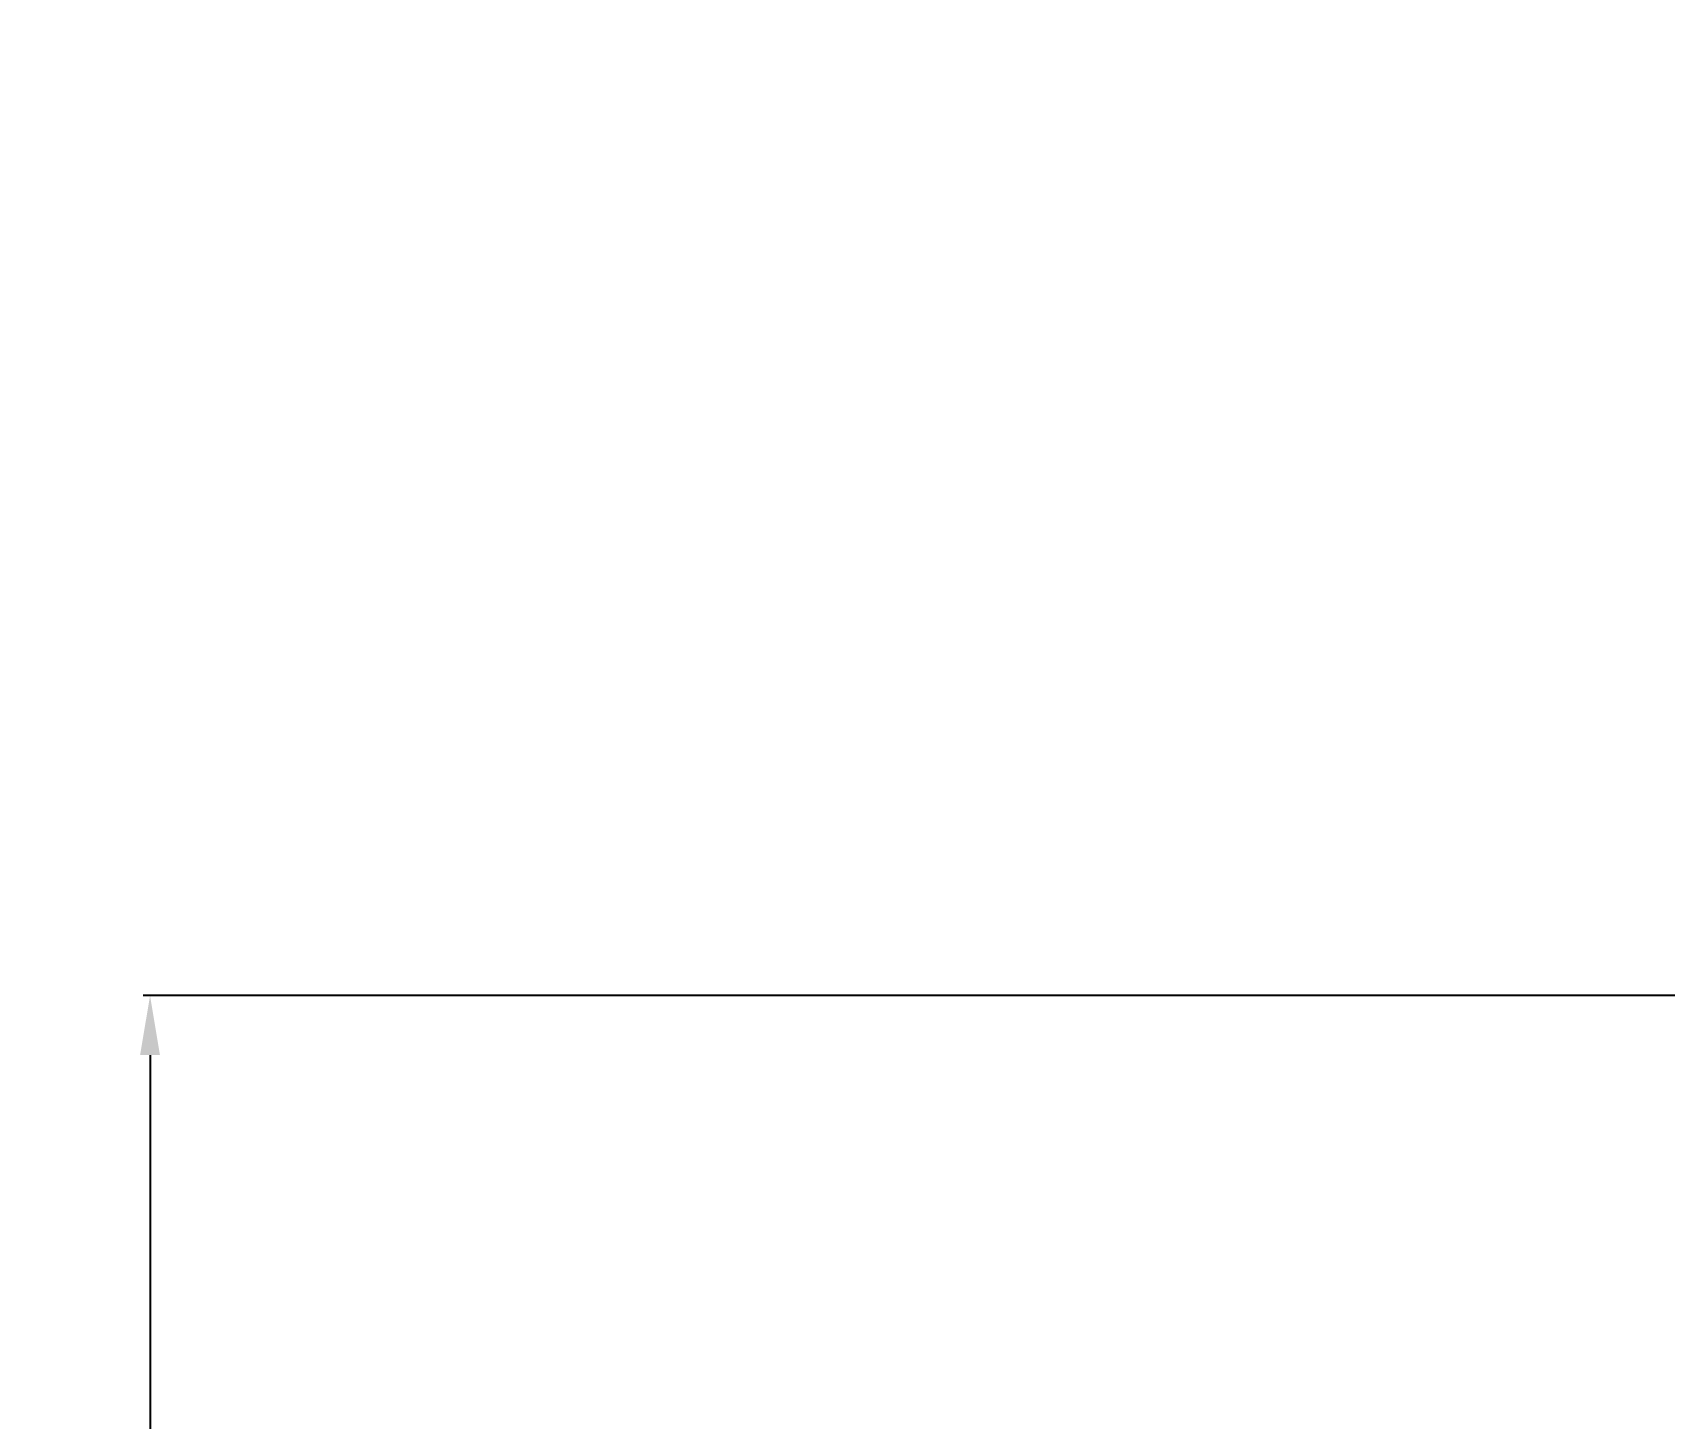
# Model space of a CAD drawing. Header units: millimetres. Extents: x 5859 to 6700, y -2125 to -1530.
# Drawn here: x 6355.2 to 6520, y -1810.1 to -1670.1 of the extents above; entities that cross this region are included whole.
import ezdxf

# ---------------------------------------------------------------- set-up
doc = ezdxf.new("R2010")
doc.units = ezdxf.units.MM
doc.layers.add('5', color=2, linetype='Continuous', lineweight=9)
doc.styles.get("Standard").update_dxf_attribs({"font": 'arial.ttf'})
doc.dimstyles.new('A4', dxfattribs={"dimtxt": 4, "dimasz": 3.5, "dimexe": 0.7, "dimexo": 0.625, "dimgap": 0.5, "dimtad": 1, "dimdec": 1, "dimdsep": 46, "dimtxsty": 'Standard', "dimcen": 2.5, "dimclrd": 5, "dimclre": 5, "dimclrt": 7, "dimadec": 3, "dimazin": 2, "dimtfac": 1, "dimtdec": 1, "dimtmove": 0, "dimatfit": 3, "dimfxl": 1.25, "dimarcsym": 0})

# ---------------------------------------------------------------- blocks, each defined once
blk = doc.blocks.new('*D23')
at = {"layer": '5', "color": 3, "lineweight": -2, "transparency": 16777216}
for p, q in [((6585.44, -1767.38), (6366.37, -1767.38)), ((6367.07, -1773.38), (6367.07, -1896.83)), ((6367.07, -2032.14), (6367.07, -1908.69)), ((6367.7, -2038.14), (6367.77, -2038.14))]:
    blk.add_line(p, q, dxfattribs=at)
at = {"layer": '5', "color": 3, "transparency": 16777216}
for points in [[(6366.07, -1773.38), (6368.07, -1773.38), (6367.07, -1767.38)], [(6366.07, -2032.14), (6368.07, -2032.14), (6367.07, -2038.14)]]:
    blk.add_solid(points, dxfattribs=at)
at = {"layer": '5', "color": 4, "transparency": 16777216, "insert": (6367.07, -1902.76), "char_height": 6, "attachment_point": 5}
blk.add_mtext('(1600)', dxfattribs=at)

msp = doc.modelspace()

# ---------------------------------------------------------------- linework, layer by layer
at = {"linetype": 'Continuous'}
msp.add_open_spline([(6460.49, -1588.57), (6468.89, -1590.33), (6485.78, -1595.97), (6505.31, -1606.2), (6520.12, -1616.47), (6530.67, -1625.14), (6540.71, -1635), (6550.21, -1645.39), (6559.17, -1656.18), (6567.57, -1667.43), (6575.43, -1679.08), (6582.86, -1691.01), (6589.88, -1703.14), (6598.64, -1719.54), (6604.57, -1732.15), (6608.22, -1740.67)], degree=3, knots=[0, 0, 0, 0, 0.11714, 0.241192, 0.299337, 0.362795, 0.427204, 0.491023, 0.554843, 0.618496, 0.682384, 0.746401, 0.810171, 0.873542, 1, 1, 1, 1], dxfattribs=at)

# ---------------------------------------------------------------- dimensions: what is measured, and where the dimension line sits
at = {"layer": '5'}
dim = msp.add_linear_dim(base=(6367.07, -2038.14), p1=(6586.07, -1767.38), p2=(6367.07, -2038.14), angle=90, text='(1600)', dimstyle='A4', override={"dimtxt": 6, "dimasz": 6, "dimgap": 2, "dimtad": 0, "dimtih": 1, "dimclrd": 3, "dimclre": 3, "dimclrt": 4}, dxfattribs=at)
dim.commit()
dim.dimension.update_dxf_attribs({"geometry": '*D23', "text_midpoint": (6367.07, -1902.76)})

doc.saveas('drawing.dxf')
